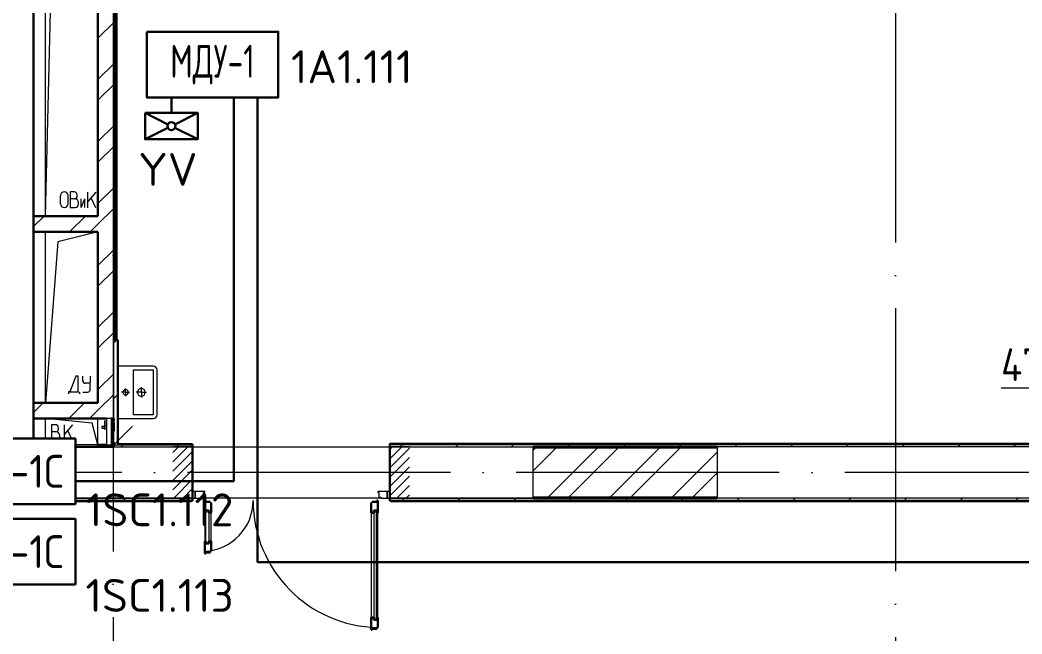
# Model space of a CAD drawing. Header units: millimetres. Extents: x -1073752 to 1436911, y -1379358 to 94781.
# Drawn here: x -1034011 to -1026391, y -1018984 to -1014314 of the extents above; entities that cross this region are included whole.
import ezdxf
from ezdxf.enums import TextEntityAlignment as Align

# ---------------------------------------------------------------- set-up
doc = ezdxf.new("R2010")
doc.units = ezdxf.units.MM
doc.set_wipeout_variables(frame=1)
doc.linetypes.add('ADSK_Линия сетки', pattern=[25, 20, -2.5, 0, -2.5])
doc.linetypes.add('ADSK_Штриховая_ш2 п1_5', pattern=[4.5, 3, -1.5])
for name, color, linetype, lineweight in [('RC-Дымоудаление', 1, 'Continuous', 30), ('RC-Прочее_оборудование', 1, 'Continuous', 30), ('Двери', 252, 'Continuous', 9), ('лс', 5, 'Continuous', 30), ('Марки помещений', 7, 'Continuous', 20), ('Оборудование', 7, 'Continuous', 18), ('Ограждение', 252, 'Continuous', 9), ('Оси', 252, 'Continuous', 9), ('Перекрытие', 252, 'Continuous', 18), ('Стены внутренние', 7, 'Continuous', 18), ('Стены наружные', 7, 'Continuous', 18), ('Стены штриховка', 7, 'Continuous', 9), ('Узлы', 7, 'Continuous', 18)]:
    doc.layers.add(name, color=color, linetype=linetype, lineweight=lineweight)
doc.layers.add('RC-Позиционные_обозначения', color=7, linetype='Continuous')
doc.layers.add('RC-Таблицы', color=7, linetype='Continuous')
doc.layers.add('Двери открывание', color=7, linetype='Continuous', lineweight=9, true_color=0xc0c0c0)
doc.styles.add('GOST Common_2', font='', dxfattribs={"width": 0.9, "height": 250})
doc.styles.add('ICOCPEUR', font='isocpeur.ttf', dxfattribs={"height": 250})
doc.styles.add('ISOCPEUR', font='isocpeur.ttf', dxfattribs={"height": 250})
doc.styles.add('RubezhCAD', font='isocpeur.ttf')
doc.styles.get("Standard").update_dxf_attribs({"font": 'arial.ttf'})
doc.styles.get('GOST Common_2').set_extended_font_data('GOST type B')

# ---------------------------------------------------------------- blocks, each defined once
blk = doc.blocks.new('2 этаж')
at = {"layer": 'Двери', "lineweight": 18, "true_color": 0x636466}
h = blk.add_hatch(dxfattribs=at)
h.set_pattern_fill('FP_2', color=251, angle=180, style=0, pattern_type=2)
h.set_pattern_definition([(225, (126956.006, -10039.253), (35.3553, -35.3553), [])])
h.paths.add_polyline_path([(127731, -10234.3), (127731, -9844.3), (127581, -9844.3), (127581, -10234.3)])
h.paths.add_polyline_path([(126081, -10234.3), (126081, -9844.3), (125931, -9844.3), (125931, -10234.3)])
at = {"color": 251, "lineweight": 18, "true_color": 0x636466}
for p, q in [((124961, -8089.3), (124961, -4174.3)), ((124961, -8089.3), (125056, -4232.4)), ((125179.9, -7904), (125149.9, -7904)), ((125149.9, -7904), (125149.9, -8024)), ((125344, -7906), (125284, -7977.5)), ((125284, -8026), (125284, -7906)), ((125075.7, -7995.3), (125075.7, -7932.7)), ((125133.1, -7995.3), (125133.1, -7932.7)), ((125183.2, -7957.3), (125149.9, -7957.3)), ((125203.2, -7937.3), (125203.2, -7927.3)), ((125213.2, -7997.3), (125213.2, -7987.3)), ((125232.3, -8024), (125261, -7957.3)), ((125232.3, -8024), (125232.3, -7957.3)), ((125261, -8024), (125261, -7957.3)), ((125344, -8026), (125308.1, -7948.9)), ((125149.9, -8024), (125186.5, -8024)), ((124961, -9509.3), (124961, -8209.3)), ((125361, -8209.3), (125055.6, -8285.4)), ((125055.6, -8285.4), (124961, -9509.3)), ((125191.7, -9306.7), (125147.8, -9426.6)), ((125211.3, -9306.7), (125191.7, -9306.7)), ((125211.2, -9426.7), (125211.3, -9306.7)), ((125245.4, -9340.1), (125245.5, -9306.8)), ((125302.8, -9360.2), (125265.4, -9360.2)), ((125302.7, -9406.9), (125302.9, -9306.9)), ((125137.8, -9426.6), (125137.8, -9441.6)), ((125147.8, -9426.6), (125137.8, -9426.6)), ((125147.8, -9426.6), (125211.2, -9426.7)), ((125211.2, -9426.7), (125221.2, -9426.8)), ((125221.2, -9426.8), (125221.1, -9441.8)), ((125245.3, -9426.8), (125282.7, -9426.9)), ((125315.8, -9664), (124961, -9629.3)), ((124961, -9829.3), (124961, -9629.3)), ((125037.2, -9675.5), (125007.2, -9675.5)), ((125007.2, -9675.5), (125007.2, -9795.5)), ((125167.2, -9675.5), (125107.2, -9747)), ((125107.2, -9795.5), (125107.2, -9675.5)), ((125361, -9829.3), (125315.8, -9664)), ((125040.5, -9728.8), (125007.2, -9728.8)), ((125060.5, -9708.8), (125060.5, -9698.8)), ((125167.2, -9795.5), (125131.2, -9718.4)), ((125361, -9829.3), (124961, -9829.3)), ((125007.2, -9795.5), (125043.8, -9795.5)), ((125070.5, -9768.8), (125070.5, -9758.8))]:
    blk.add_line(p, q, dxfattribs=at)
for centre, radius, start, end in [((125104.4, -7932.7), 28.7, 0, 180), ((125179.9, -7927.3), 23.3, 0, 90), ((125104.4, -7995.3), 28.7, 180, 0), ((125183.2, -7937.3), 20, 270, 0), ((125183.2, -7987.3), 30, 0, 90), ((125186.5, -7997.3), 26.7, 270, 0), ((125265.4, -9340.2), 20, 179.91297, 269.91297), ((125282.7, -9406.9), 20, 269.91297, 359.91297), ((125037.2, -9698.8), 23.3, 0, 90), ((125040.5, -9708.8), 20, 270, 0), ((125040.5, -9758.8), 30, 0, 90), ((125043.8, -9768.8), 26.7, 270, 0)]:
    blk.add_arc(centre, radius, start, end, dxfattribs=at)
at = {"layer": 'Двери', "color": 251, "linetype": 'ADSK_Штриховая_ш2 п1_5', "true_color": 0x636466}
for p, q in [((126081, -9844.3), (125931, -9844.3)), ((126081, -10234.3), (126081, -9844.3)), ((127731, -9844.3), (127581, -9844.3)), ((127581, -9844.3), (127581, -10234.3)), ((125931, -10234.3), (126081, -10234.3)), ((127581, -10234.3), (127731, -10234.3))]:
    blk.add_line(p, q, dxfattribs=at)
at = {"layer": 'Двери', "color": 251, "true_color": 0x636466}
for p, q in [((126081, -10184.3), (126081, -10234.3)), ((126101, -10184.3), (126081, -10184.3)), ((126101, -10234.3), (126101, -10184.3)), ((126173, -10184.3), (126101, -10184.3)), ((126101, -10184.3), (126101, -10234.3)), ((126164, -10226.3), (126164, -10192.3)), ((126164, -10192.3), (126173, -10192.3)), ((126173, -10192.3), (126173, -10184.3)), ((127561, -10184.3), (127489, -10184.3)), ((127489, -10184.3), (127489, -10192.3)), ((127489, -10192.3), (127498, -10192.3)), ((127498, -10192.3), (127498, -10226.3)), ((127581, -10184.3), (127561, -10184.3)), ((127561, -10184.3), (127561, -10234.3)), ((127561, -10234.3), (127561, -10184.3)), ((127581, -10234.3), (127581, -10184.3)), ((126081, -10234.3), (126101, -10234.3)), ((126101, -10234.3), (126150, -10234.3)), ((126150, -10234.3), (126150, -10226.3)), ((126150, -10226.3), (126164, -10226.3)), ((127498, -10226.3), (127512, -10226.3)), ((127512, -10226.3), (127512, -10234.3)), ((127512, -10234.3), (127561, -10234.3)), ((127561, -10234.3), (127581, -10234.3)), ((126173, -10346.3), (126173, -10562.3)), ((126182, -10328.3), (126203, -10328.3)), ((126182, -10580.3), (126182, -10328.3)), ((126203, -10328.3), (126203, -10580.3)), ((126223, -10562.3), (126223, -10346.3)), ((127439, -10346.3), (127439, -11142.3)), ((127459, -10328.3), (127459, -11160.3)), ((127480, -10328.3), (127459, -10328.3)), ((127480, -11160.3), (127480, -10328.3)), ((127489, -11142.3), (127489, -10346.3)), ((126203, -10580.3), (126182, -10580.3)), ((127459, -11160.3), (127480, -11160.3))]:
    blk.add_line(p, q, dxfattribs=at)
at = {"layer": 'Двери', "color": 251, "lineweight": 30, "true_color": 0x636466}
for p, q in [((126181, -10252.3), (126173, -10252.3)), ((126173, -10252.3), (126173, -10346.3)), ((126181, -10261.3), (126181, -10252.3)), ((126215, -10261.3), (126181, -10261.3)), ((126215, -10270.3), (126215, -10261.3)), ((126223, -10270.3), (126215, -10270.3)), ((126223, -10346.3), (126223, -10270.3)), ((127447, -10270.3), (127439, -10270.3)), ((127439, -10270.3), (127439, -10346.3)), ((127447, -10261.3), (127447, -10270.3)), ((127481, -10261.3), (127447, -10261.3)), ((127489, -10252.3), (127481, -10252.3)), ((127481, -10252.3), (127481, -10261.3)), ((127489, -10346.3), (127489, -10252.3)), ((126182, -10346.3), (126173, -10346.3)), ((126182, -10328.3), (126182, -10346.3)), ((126203, -10328.3), (126182, -10328.3)), ((126203, -10346.3), (126203, -10328.3)), ((126223, -10346.3), (126203, -10346.3)), ((127439, -10346.3), (127459, -10346.3)), ((127459, -10346.3), (127459, -10328.3)), ((127459, -10328.3), (127480, -10328.3)), ((127480, -10328.3), (127480, -10346.3)), ((127480, -10346.3), (127489, -10346.3)), ((126173, -10562.3), (126173, -10656.3)), ((126182, -10562.3), (126173, -10562.3)), ((126182, -10580.3), (126182, -10562.3)), ((126203, -10580.3), (126182, -10580.3)), ((126203, -10562.3), (126203, -10580.3)), ((126223, -10562.3), (126203, -10562.3)), ((126223, -10638.3), (126223, -10562.3)), ((126173, -10656.3), (126181, -10656.3)), ((126181, -10656.3), (126181, -10647.3)), ((126181, -10647.3), (126215, -10647.3)), ((126215, -10647.3), (126215, -10638.3)), ((126215, -10638.3), (126223, -10638.3)), ((127439, -11142.3), (127439, -11236.3)), ((127439, -11142.3), (127459, -11142.3)), ((127459, -11142.3), (127459, -11160.3)), ((127459, -11160.3), (127480, -11160.3)), ((127480, -11142.3), (127489, -11142.3)), ((127480, -11160.3), (127480, -11142.3)), ((127489, -11218.3), (127489, -11142.3)), ((127439, -11236.3), (127447, -11236.3)), ((127447, -11236.3), (127447, -11227.3)), ((127447, -11227.3), (127481, -11227.3)), ((127481, -11227.3), (127481, -11218.3)), ((127481, -11218.3), (127489, -11218.3))]:
    blk.add_line(p, q, dxfattribs=at)
at = {"layer": 'Двери открывание', "color": 251, "true_color": 0x636466}
for centre, radius, start, end in [((126155, -10252.3), 386, 272.67279, 0), ((127507, -10252.3), 966, 180, 268.93231)]:
    blk.add_arc(centre, radius, start, end, dxfattribs=at)
at = {"layer": 'Оборудование', "color": 251, "true_color": 0x636466}
for p, q in [((125410.6, -9645.1), (125410.6, -9690.9)), ((125415.6, -9645.1), (125410.6, -9645.1)), ((125415.6, -9690.9), (125415.6, -9645.1)), ((125462.4, -9629.3), (125426, -9629.3)), ((125426, -9629.3), (125426, -9829.3)), ((125463.3, -9828.3), (125463.3, -9630.2)), ((125473.1, -9636.3), (125463.3, -9636.3)), ((125473.1, -9657.3), (125474.4, -9657.3)), ((125473.1, -9657.3), (125474.5, -9657.3)), ((125474, -9821.3), (125474, -9637.2)), ((125481, -9648.3), (125475.5, -9648.3)), ((125481, -9810.3), (125481, -9648.3)), ((125483, -9657.3), (125481, -9657.3)), ((125483, -9661.3), (125483, -9657.3)), ((125483, -9661.3), (125483, -9721.8)), ((125408.2, -9689.6), (125390.7, -9689.6)), ((125390.7, -9689.6), (125390.7, -9701.9)), ((125390.7, -9701.9), (125408.2, -9701.9)), ((125410.1, -9687.7), (125408.2, -9689.6)), ((125408.2, -9689.6), (125408.2, -9701.9)), ((125408.2, -9701.9), (125410.1, -9703.8)), ((125426, -9686.1), (125410.1, -9686.1)), ((125410.1, -9686.1), (125410.1, -9705.4)), ((125410.1, -9705.4), (125426, -9705.4)), ((125410.6, -9700.6), (125410.6, -9708.8)), ((125410.6, -9708.8), (125415.6, -9708.8)), ((125415.6, -9708.8), (125415.6, -9700.6)), ((125481, -9829.3), (125622.4, -9687.8)), ((125481, -9725.8), (125483, -9725.8)), ((125483, -9725.8), (125483, -9721.8)), ((125426, -9829.3), (125462.4, -9829.3)), ((125463.3, -9822.3), (125473.1, -9822.3)), ((125474.4, -9801.3), (125473.1, -9801.3)), ((125473.1, -9801.3), (125474.5, -9801.3)), ((125475.5, -9810.3), (125481, -9810.3))]:
    blk.add_line(p, q, dxfattribs=at)
for points, knots in [([(125463.3, -9630.2), (125463.3, -9630.1), (125463.3, -9630), (125463.2, -9629.8), (125463.2, -9629.7), (125463, -9629.5), (125462.9, -9629.4), (125462.6, -9629.3), (125462.5, -9629.3), (125462.4, -9629.3)], [0, 0, 0, 0, 0.166667, 0.25, 0.333333, 0.5, 0.666667, 0.833333, 1, 1, 1, 1]), ([(125474, -9637.2), (125474, -9637.1), (125474, -9637), (125473.9, -9636.8), (125473.9, -9636.7), (125473.8, -9636.6), (125473.7, -9636.5), (125473.5, -9636.4), (125473.3, -9636.3), (125473.1, -9636.3), (125473.1, -9636.3)], [0, 0, 0, 0, 0.166667, 0.25, 0.333333, 0.416667, 0.541667, 0.666667, 0.833333, 1, 1, 1, 1]), ([(125475.5, -9648.3), (125475.4, -9648.3), (125475.2, -9648.2), (125475, -9648.1), (125474.8, -9648.1), (125474.6, -9647.9), (125474.5, -9647.8), (125474.3, -9647.7), (125474.2, -9647.5), (125474.1, -9647.3), (125474, -9647.1), (125474, -9646.9), (125474, -9646.7)], [0, 0, 0, 0, 0.166667, 0.25, 0.333333, 0.416667, 0.5, 0.583333, 0.666667, 0.75, 0.833333, 1, 1, 1, 1]), ([(125462.4, -9829.3), (125462.5, -9829.3), (125462.6, -9829.2), (125462.9, -9829.1), (125463, -9829), (125463.2, -9828.8), (125463.2, -9828.7), (125463.3, -9828.5), (125463.3, -9828.4), (125463.3, -9828.3)], [-1, -1, -1, -1, -0.833333, -0.666667, -0.5, -0.333333, -0.25, -0.166667, 0, 0, 0, 0]), ([(125473.1, -9822.3), (125473.1, -9822.3), (125473.3, -9822.2), (125473.5, -9822.1), (125473.7, -9822), (125473.8, -9821.9), (125473.9, -9821.8), (125473.9, -9821.7), (125474, -9821.5), (125474, -9821.4), (125474, -9821.3)], [-1, -1, -1, -1, -0.833333, -0.666667, -0.541667, -0.416667, -0.333333, -0.25, -0.166667, 0, 0, 0, 0]), ([(125474, -9811.8), (125474, -9811.7), (125474, -9811.5), (125474.1, -9811.2), (125474.2, -9811), (125474.3, -9810.9), (125474.5, -9810.7), (125474.6, -9810.6), (125474.8, -9810.5), (125475, -9810.4), (125475.2, -9810.3), (125475.4, -9810.3), (125475.5, -9810.3)], [-1, -1, -1, -1, -0.833333, -0.75, -0.666667, -0.583333, -0.5, -0.416667, -0.333333, -0.25, -0.166667, 0, 0, 0, 0])]:
    blk.add_open_spline(points, degree=3, knots=knots, dxfattribs=at)
at = {"layer": 'Ограждение', "color": 251, "true_color": 0x636466}
for p, q in [((125506, -9029.3), (125506, -4039.3)), ((127581, -9824.3), (127581, -9819.3)), ((133341.3, -9819.3), (127581, -9819.3)), ((123436, -10259.3), (126071, -10259.3)), ((126071, -10254.2), (126071, -10259.3)), ((127591, -10259.3), (127591, -10254.2)), ((127591, -10259.3), (133836, -10259.3))]:
    blk.add_line(p, q, dxfattribs=at)
at = {"layer": 'Оси', "color": 251, "linetype": 'ADSK_Линия сетки', "ltscale": 100, "true_color": 0x636466}
for p, q in [((131426, 33711.4), (131426, -32265.4)), ((125476, -1139.3), (125476, -32265.4)), ((170543.3, -10039.3), (93565.9, -10039.3))]:
    blk.add_line(p, q, dxfattribs=at)
at = {"layer": 'Перекрытие', "color": 251, "ltscale": 100, "true_color": 0x636466}
for p, q in [((124961, -8089.3), (124961, -4174.3)), ((124961, -9509.3), (124961, -8209.3)), ((124961, -9829.3), (124961, -9629.3)), ((125361, -9829.3), (124961, -9829.3))]:
    blk.add_line(p, q, dxfattribs=at)
at = {"layer": 'Стены внутренние', "color": 251, "lineweight": 30, "true_color": 0x636466}
for p, q in [((124871, -8089.3), (124871, -4174.3)), ((124871, -9509.3), (124871, -8209.3)), ((124871, -9844.3), (124871, -9629.3)), ((125361, -9844.3), (124871, -9844.3)), ((126081, -10234.3), (126081, -9844.3)), ((127581, -9844.3), (127581, -10234.3)), ((128671, -9849.3), (128671, -9844.3)), ((130071, -9844.3), (130071, -9849.3)), ((124481, -10234.3), (124871, -10234.3)), ((128671, -10234.3), (128671, -10229.3)), ((130071, -10229.3), (130071, -10234.3))]:
    blk.add_line(p, q, dxfattribs=at)
at = {"layer": 'Стены внутренние', "color": 251, "true_color": 0x636466}
for p, q in [((126081, -9844.3), (127581, -9844.3)), ((128671, -10229.3), (128671, -9849.3)), ((133366.3, -9844.3), (130071, -9844.3)), ((130071, -9849.3), (130071, -10229.3)), ((124871, -10234.3), (126081, -10234.3)), ((127512, -10234.3), (126150, -10234.3)), ((127581, -10234.3), (128671, -10234.3))]:
    blk.add_line(p, q, dxfattribs=at)
at = {"layer": 'Стены наружные', "color": 251, "lineweight": 30, "true_color": 0x636466}
for p, q in [((125501, -9029.3), (125501, -4034.3)), ((125481, -9029.3), (125481, -4054.3)), ((125496, -9029.3), (125496, -4039.3)), ((125361, -4174.3), (125361, -8089.3)), ((125361, -8089.3), (124871, -8089.3)), ((124871, -8089.3), (124871, -8209.3)), ((124871, -8209.3), (125361, -8209.3)), ((125361, -8209.3), (125361, -9509.3)), ((125511, -9029.3), (125501, -9029.3)), ((125511, -9824.3), (125511, -9029.3)), ((125361, -9509.3), (124871, -9509.3)), ((124871, -9509.3), (124871, -9629.3)), ((124871, -9629.3), (125426, -9629.3)), ((125462.6, -9629.3), (125481, -9629.3)), ((125481, -9629.3), (125481, -9648.3)), ((125361, -9829.3), (125361, -9844.3)), ((125426, -9829.3), (125361, -9829.3)), ((125481, -9829.3), (125462.6, -9829.3)), ((125481, -9810.3), (125481, -9844.3)), ((126081, -9824.3), (125511, -9824.3)), ((126081, -9844.3), (126081, -9824.3)), ((127581, -9824.3), (127581, -9844.3)), ((133346.3, -9824.3), (127581, -9824.3)), ((125361, -9844.3), (125481, -9844.3)), ((128671, -9844.3), (130071, -9844.3)), ((130071, -9849.3), (128671, -9849.3)), ((123441, -10254.3), (126081, -10254.3)), ((124871, -10234.3), (124452, -10234.3)), ((126081, -10254.3), (126081, -10234.3)), ((127581, -10234.3), (127581, -10254.3)), ((127581, -10254.3), (133836, -10254.3)), ((128671, -10229.3), (130071, -10229.3)), ((130071, -10234.3), (128671, -10234.3))]:
    blk.add_line(p, q, dxfattribs=at)
at = {"layer": 'Стены наружные', "color": 251, "linetype": 'Continuous', "lineweight": 9, "true_color": 0x636466}
for p, q in [((125361, -6736.2), (125481, -6616.2)), ((125496, -6632.7), (125501, -6627.7)), ((125496, -6703.4), (125501, -6698.4)), ((125496, -6774.1), (125501, -6769.1)), ((125496, -6844.8), (125501, -6839.8)), ((125361, -7050.5), (125481, -6930.5)), ((125496, -6915.5), (125501, -6910.5)), ((125496, -6986.2), (125501, -6981.2)), ((125496, -7056.9), (125501, -7051.9)), ((125361, -7207.7), (125481, -7087.7)), ((125496, -7127.6), (125501, -7122.6)), ((125496, -7198.3), (125501, -7193.3)), ((125496, -7269.1), (125501, -7264.1)), ((125496, -7339.8), (125501, -7334.8)), ((125361, -7522), (125481, -7402)), ((125496, -7410.5), (125501, -7405.5)), ((125496, -7481.2), (125501, -7476.2)), ((125361, -7679.1), (125481, -7559.1)), ((125496, -7551.9), (125501, -7546.9)), ((125496, -7622.6), (125501, -7617.6)), ((125496, -7693.3), (125501, -7688.3)), ((125496, -7764), (125501, -7759)), ((125496, -7834.7), (125501, -7829.7)), ((125361, -7993.4), (125481, -7873.4)), ((125496, -7905.4), (125501, -7900.4)), ((125496, -7976.2), (125501, -7971.2)), ((125361, -8150.6), (125481, -8030.6)), ((125496, -8046.9), (125501, -8041.9)), ((124871, -8169.1), (124950.9, -8089.3)), ((125145.2, -8209.3), (125265.2, -8089.3)), ((125302.3, -8209.3), (125361, -8150.6)), ((125496, -8117.6), (125501, -8112.6)), ((125496, -8188.3), (125501, -8183.3)), ((125496, -8259), (125501, -8254)), ((125361, -8464.9), (125481, -8344.9)), ((125496, -8329.7), (125501, -8324.7)), ((125496, -8400.4), (125501, -8395.4)), ((125361, -8622), (125481, -8502)), ((125496, -8471.1), (125501, -8466.1)), ((125496, -8541.8), (125501, -8536.8)), ((125496, -8612.6), (125501, -8607.6)), ((125496, -8683.3), (125501, -8678.3)), ((125496, -8754), (125501, -8749)), ((125361, -8936.4), (125481, -8816.4)), ((125496, -8824.7), (125501, -8819.7)), ((125496, -8895.4), (125501, -8890.4)), ((125361, -9093.5), (125481, -8973.5)), ((125496, -8966.1), (125501, -8961.1)), ((125481, -9051.8), (125503.6, -9029.3)), ((125361, -9407.8), (125481, -9287.8)), ((125361, -9565), (125481, -9445)), ((125481, -9476.1), (125511, -9446.1)), ((124871, -9583.5), (124945.3, -9509.3)), ((125139.6, -9629.3), (125259.6, -9509.3)), ((125296.7, -9629.3), (125361, -9565)), ((125396, -9844.3), (125411, -9829.3)), ((125537.1, -9844.3), (125552.1, -9829.3)), ((125552.1, -9829.3), (125557.1, -9824.3)), ((125622.8, -9829.3), (125627.8, -9824.3)), ((125693.5, -9829.3), (125698.5, -9824.3)), ((125764.2, -9829.3), (125769.2, -9824.3)), ((125834.9, -9829.3), (125839.9, -9824.3)), ((125905.7, -9829.3), (125910.7, -9824.3)), ((125961.4, -9844.3), (125976.4, -9829.3)), ((125976.4, -9829.3), (125981.4, -9824.3)), ((126047.1, -9829.3), (126052.1, -9824.3)), ((127602.7, -9829.3), (127607.7, -9824.3)), ((127658.4, -9844.3), (127673.4, -9829.3)), ((127673.4, -9829.3), (127678.4, -9824.3)), ((127744.1, -9829.3), (127749.1, -9824.3)), ((127814.8, -9829.3), (127819.8, -9824.3)), ((127885.6, -9829.3), (127890.6, -9824.3)), ((127956.3, -9829.3), (127961.3, -9824.3)), ((128027, -9829.3), (128032, -9824.3)), ((128082.7, -9844.3), (128097.7, -9829.3)), ((128097.7, -9829.3), (128102.7, -9824.3)), ((128168.4, -9829.3), (128173.4, -9824.3)), ((128239.1, -9829.3), (128244.1, -9824.3)), ((128309.8, -9829.3), (128314.8, -9824.3)), ((128380.5, -9829.3), (128385.5, -9824.3)), ((128451.2, -9829.3), (128456.2, -9824.3)), ((128506.9, -9844.3), (128521.9, -9829.3)), ((128521.9, -9829.3), (128526.9, -9824.3)), ((128592.7, -9829.3), (128597.7, -9824.3)), ((128663.4, -9829.3), (128668.4, -9824.3)), ((128734.1, -9829.3), (128739.1, -9824.3)), ((128804.8, -9829.3), (128809.8, -9824.3)), ((128875.5, -9829.3), (128880.5, -9824.3)), ((128931.2, -9844.3), (128946.2, -9829.3)), ((128946.2, -9829.3), (128951.2, -9824.3)), ((129016.9, -9829.3), (129021.9, -9824.3)), ((129087.6, -9829.3), (129092.6, -9824.3)), ((129158.3, -9829.3), (129163.3, -9824.3)), ((129229.1, -9829.3), (129234.1, -9824.3)), ((129299.8, -9829.3), (129304.8, -9824.3)), ((129355.5, -9844.3), (129370.5, -9829.3)), ((129370.5, -9829.3), (129375.5, -9824.3)), ((129441.2, -9829.3), (129446.2, -9824.3)), ((129511.9, -9829.3), (129516.9, -9824.3)), ((129582.6, -9829.3), (129587.6, -9824.3)), ((129653.3, -9829.3), (129658.3, -9824.3)), ((129724, -9829.3), (129729, -9824.3)), ((129779.7, -9844.3), (129794.7, -9829.3)), ((129794.7, -9829.3), (129799.7, -9824.3)), ((129865.5, -9829.3), (129870.5, -9824.3)), ((129936.2, -9829.3), (129941.2, -9824.3)), ((130006.9, -9829.3), (130011.9, -9824.3)), ((130077.6, -9829.3), (130082.6, -9824.3)), ((130148.3, -9829.3), (130153.3, -9824.3)), ((130204, -9844.3), (130219, -9829.3)), ((130219, -9829.3), (130224, -9824.3)), ((130289.7, -9829.3), (130294.7, -9824.3)), ((130360.4, -9829.3), (130365.4, -9824.3)), ((130431.1, -9829.3), (130436.1, -9824.3)), ((130501.8, -9829.3), (130506.8, -9824.3)), ((130572.6, -9829.3), (130577.6, -9824.3)), ((130628.3, -9844.3), (130643.3, -9829.3)), ((130643.3, -9829.3), (130648.3, -9824.3)), ((130714, -9829.3), (130719, -9824.3)), ((130784.7, -9829.3), (130789.7, -9824.3)), ((130855.4, -9829.3), (130860.4, -9824.3)), ((130926.1, -9829.3), (130931.1, -9824.3)), ((130996.8, -9829.3), (131001.8, -9824.3)), ((131052.5, -9844.3), (131067.5, -9829.3)), ((131067.5, -9829.3), (131072.5, -9824.3)), ((131138.2, -9829.3), (131143.2, -9824.3)), ((131209, -9829.3), (131214, -9824.3)), ((131279.7, -9829.3), (131284.7, -9824.3)), ((131350.4, -9829.3), (131355.4, -9824.3)), ((131421.1, -9829.3), (131426.1, -9824.3)), ((131476.8, -9844.3), (131491.8, -9829.3)), ((131491.8, -9829.3), (131496.8, -9824.3)), ((131562.5, -9829.3), (131567.5, -9824.3)), ((131633.2, -9829.3), (131638.2, -9824.3)), ((131703.9, -9829.3), (131708.9, -9824.3)), ((131774.6, -9829.3), (131779.6, -9824.3)), ((131845.4, -9829.3), (131850.4, -9824.3)), ((131901.1, -9844.3), (131916.1, -9829.3)), ((131916.1, -9829.3), (131921.1, -9824.3)), ((131986.8, -9829.3), (131991.8, -9824.3)), ((132057.5, -9829.3), (132062.5, -9824.3)), ((132128.2, -9829.3), (132133.2, -9824.3)), ((132198.9, -9829.3), (132203.9, -9824.3)), ((132269.6, -9829.3), (132274.6, -9824.3)), ((132325.3, -9844.3), (132340.3, -9829.3)), ((132340.3, -9829.3), (132345.3, -9824.3)), ((128671, -9869.5), (128691.3, -9849.3)), ((128671, -10026.7), (128848.4, -9849.3)), ((128782.7, -10229.3), (129162.7, -9849.3)), ((128939.9, -10229.3), (129319.9, -9849.3)), ((129254.2, -10229.3), (129634.2, -9849.3)), ((129411.4, -10229.3), (129791.4, -9849.3)), ((129725.7, -10229.3), (130071, -9883.9)), ((129882.8, -10229.3), (130071, -10041.1)), ((124773.5, -10254.3), (124778.5, -10249.3)), ((124844.3, -10254.3), (124849.3, -10249.3)), ((124915, -10254.3), (124920, -10249.3)), ((124985.7, -10254.3), (124990.7, -10249.3)), ((125056.4, -10254.3), (125061.4, -10249.3)), ((125127.1, -10254.3), (125132.1, -10249.3)), ((125132.1, -10249.3), (125147.1, -10234.3)), ((125197.8, -10254.3), (125202.8, -10249.3)), ((125268.5, -10254.3), (125273.5, -10249.3)), ((125339.2, -10254.3), (125344.2, -10249.3)), ((125409.9, -10254.3), (125414.9, -10249.3)), ((125480.7, -10254.3), (125485.7, -10249.3)), ((125551.4, -10254.3), (125556.4, -10249.3)), ((125556.4, -10249.3), (125571.4, -10234.3)), ((125622.1, -10254.3), (125627.1, -10249.3)), ((125692.8, -10254.3), (125697.8, -10249.3)), ((125763.5, -10254.3), (125768.5, -10249.3)), ((125834.2, -10254.3), (125839.2, -10249.3)), ((125904.9, -10254.3), (125909.9, -10249.3)), ((125975.6, -10254.3), (125980.6, -10249.3)), ((125980.6, -10249.3), (125995.6, -10234.3)), ((126046.3, -10254.3), (126051.3, -10249.3)), ((127602, -10254.3), (127607, -10249.3)), ((127672.7, -10254.3), (127677.7, -10249.3)), ((127677.7, -10249.3), (127692.7, -10234.3)), ((127743.4, -10254.3), (127748.4, -10249.3)), ((127814.1, -10254.3), (127819.1, -10249.3)), ((127884.8, -10254.3), (127889.8, -10249.3)), ((127955.5, -10254.3), (127960.5, -10249.3)), ((128026.2, -10254.3), (128031.2, -10249.3)), ((128096.9, -10254.3), (128101.9, -10249.3)), ((128101.9, -10249.3), (128116.9, -10234.3)), ((128167.7, -10254.3), (128172.7, -10249.3)), ((128238.4, -10254.3), (128243.4, -10249.3)), ((128309.1, -10254.3), (128314.1, -10249.3)), ((128379.8, -10254.3), (128384.8, -10249.3)), ((128450.5, -10254.3), (128455.5, -10249.3)), ((128521.2, -10254.3), (128526.2, -10249.3)), ((128526.2, -10249.3), (128541.2, -10234.3)), ((128591.9, -10254.3), (128596.9, -10249.3)), ((128662.6, -10254.3), (128667.6, -10249.3)), ((128733.3, -10254.3), (128738.3, -10249.3)), ((128804.1, -10254.3), (128809.1, -10249.3)), ((128874.8, -10254.3), (128879.8, -10249.3)), ((128945.5, -10254.3), (128950.5, -10249.3)), ((128950.5, -10249.3), (128965.5, -10234.3)), ((129016.2, -10254.3), (129021.2, -10249.3)), ((129086.9, -10254.3), (129091.9, -10249.3)), ((129157.6, -10254.3), (129162.6, -10249.3)), ((129228.3, -10254.3), (129233.3, -10249.3)), ((129299, -10254.3), (129304, -10249.3)), ((129369.7, -10254.3), (129374.7, -10249.3)), ((129374.7, -10249.3), (129389.7, -10234.3)), ((129440.5, -10254.3), (129445.5, -10249.3)), ((129511.2, -10254.3), (129516.2, -10249.3)), ((129581.9, -10254.3), (129586.9, -10249.3)), ((129652.6, -10254.3), (129657.6, -10249.3)), ((129723.3, -10254.3), (129728.3, -10249.3)), ((129794, -10254.3), (129799, -10249.3)), ((129799, -10249.3), (129814, -10234.3)), ((129864.7, -10254.3), (129869.7, -10249.3)), ((129935.4, -10254.3), (129940.4, -10249.3)), ((130006.1, -10254.3), (130011.1, -10249.3)), ((130076.8, -10254.3), (130081.8, -10249.3)), ((130147.6, -10254.3), (130152.6, -10249.3)), ((130218.3, -10254.3), (130223.3, -10249.3)), ((130223.3, -10249.3), (130238.3, -10234.3)), ((130289, -10254.3), (130294, -10249.3)), ((130359.7, -10254.3), (130364.7, -10249.3)), ((130430.4, -10254.3), (130435.4, -10249.3)), ((130501.1, -10254.3), (130506.1, -10249.3)), ((130571.8, -10254.3), (130576.8, -10249.3)), ((130642.5, -10254.3), (130647.5, -10249.3)), ((130647.5, -10249.3), (130662.5, -10234.3)), ((130713.2, -10254.3), (130718.2, -10249.3)), ((130784, -10254.3), (130789, -10249.3)), ((130854.7, -10254.3), (130859.7, -10249.3)), ((130925.4, -10254.3), (130930.4, -10249.3)), ((130996.1, -10254.3), (131001.1, -10249.3)), ((131066.8, -10254.3), (131071.8, -10249.3)), ((131071.8, -10249.3), (131086.8, -10234.3)), ((131137.5, -10254.3), (131142.5, -10249.3)), ((131208.2, -10254.3), (131213.2, -10249.3)), ((131278.9, -10254.3), (131283.9, -10249.3)), ((131349.6, -10254.3), (131354.6, -10249.3)), ((131420.4, -10254.3), (131425.4, -10249.3)), ((131491.1, -10254.3), (131496.1, -10249.3)), ((131496.1, -10249.3), (131511.1, -10234.3)), ((131561.8, -10254.3), (131566.8, -10249.3)), ((131632.5, -10254.3), (131637.5, -10249.3)), ((131703.2, -10254.3), (131708.2, -10249.3)), ((131773.9, -10254.3), (131778.9, -10249.3)), ((131844.6, -10254.3), (131849.6, -10249.3)), ((131915.3, -10254.3), (131920.3, -10249.3)), ((131920.3, -10249.3), (131935.3, -10234.3)), ((131986, -10254.3), (131991, -10249.3)), ((132056.7, -10254.3), (132061.7, -10249.3)), ((132127.5, -10254.3), (132132.5, -10249.3)), ((132198.2, -10254.3), (132203.2, -10249.3)), ((132268.9, -10254.3), (132273.9, -10249.3)), ((132339.6, -10254.3), (132344.6, -10249.3)), ((132344.6, -10249.3), (132359.6, -10234.3))]:
    blk.add_line(p, q, dxfattribs=at)
at = {"layer": 'Стены наружные', "color": 251, "true_color": 0x636466}
for p, q in [((125361, -9829.3), (125361, -9629.3)), ((125481, -9844.3), (126081, -9844.3)), ((127581, -9844.3), (128671, -9844.3)), ((126081, -10234.3), (124871, -10234.3)), ((128671, -10234.3), (127581, -10234.3)), ((133836, -10234.3), (130071, -10234.3))]:
    blk.add_line(p, q, dxfattribs=at)
at = {"layer": 'Стены штриховка', "color": 251, "true_color": 0x636466}
for p, q in [((125481, -9629.3), (125481, -9029.3)), ((125481, -9029.3), (125501, -9029.3)), ((125481, -9829.3), (126081, -9829.3)), ((125511, -9824.3), (125511, -9829.3)), ((133351.3, -9829.3), (127581, -9829.3)), ((123461, -10249.3), (126081, -10249.3)), ((127581, -10249.3), (133836, -10249.3))]:
    blk.add_line(p, q, dxfattribs=at)
at = {"layer": 'Узлы', "color": 251, "lineweight": 9, "true_color": 0x636466}
for p, q in [((125781, -9229.3), (125511, -9229.3)), ((125811, -9429.3), (125811, -9259.3)), ((125571, -9429.3), (125541, -9429.3)), ((125571, -9429.3), (125571, -9399.3)), ((125571, -9429.3), (125601, -9429.3)), ((125571, -9429.3), (125571, -9459.3)), ((125691, -9429.3), (125651, -9429.3)), ((125691, -9429.3), (125691, -9389.3)), ((125691, -9429.3), (125731, -9429.3)), ((125691, -9429.3), (125691, -9469.3)), ((125811, -9599.3), (125811, -9429.3)), ((125511, -9629.3), (125781, -9629.3))]:
    blk.add_line(p, q, dxfattribs=at)
at = {"layer": 'Узлы', "color": 251, "true_color": 0x636466}
for p, q in [((125630.1, -9259.3), (125781, -9259.3)), ((125630.1, -9599.3), (125630.1, -9259.3)), ((125781, -9259.3), (125781, -9599.3)), ((125781, -9599.3), (125630.1, -9599.3))]:
    blk.add_line(p, q, dxfattribs=at)
for centre, start, end in [((125781, -9259.3), 0, 90), ((125781, -9599.3), 270, 0)]:
    blk.add_arc(centre, 30, start, end, dxfattribs=at)
at = {"layer": 'Узлы', "color": 251, "lineweight": 9, "true_color": 0x636466}
for centre, radius, start, end in [((125571, -9429.3), 20, 90, 180), ((125571, -9429.3), 20, 180, 270.01158), ((125571, -9429.3), 20, 0, 90), ((125571, -9429.3), 20, 270, 0), ((125691, -9429.3), 30, 90, 180), ((125691, -9429.3), 30, 180, 270.00772), ((125691, -9429.3), 30, 0, 90), ((125691, -9429.3), 30, 270, 0)]:
    blk.add_arc(centre, radius, start, end, dxfattribs=at)
at = {"layer": 'Марки помещений', "color": 251, "true_color": 0x636466, "style": 'GOST Common_2', "width": 0.9}
blk.add_text('%%U47,09', height=250, dxfattribs=at).set_placement((132229.5, -9344.4))
blk = doc.blocks.new('A$C122646C6')
at = {"color": 1, "lineweight": 30}
for points in [[(0, 200), (400, 200), (400, 0), (0, 0), (0, 200)], [(0, 200), (173.2, 113.4)], [(400, 200), (226.8, 113.4)], [(173.2, 86.6), (0, 0)], [(226.8, 86.6), (400, 0)]]:
    blk.add_lwpolyline(points, dxfattribs=at)
blk.add_circle((200, 100), 30, dxfattribs=at)
blk = doc.blocks.new('РМ-1С')
at = {"layer": 'RC-Прочее_оборудование'}
blk.add_point((0, 0), dxfattribs=at)
blk.add_attdef('PSTN', text='', height=2.5, dxfattribs=at).set_placement((5.515, 2.595), align=Align.BOTTOM_CENTER)
blk.add_wipeout([(4.999, 2.501), (4.999, -2.501), (-4.999, -2.501), (-4.999, 2.501)]).dxf.layer = 'RC-Прочее_оборудование'
blk.add_wipeout([(-4.999, -2.501), (-4.999, 2.501), (4.999, 2.501), (4.999, -2.501)]).dxf.layer = 'RC-Прочее_оборудование'
for p, q in [((-4.999, 2.501), (4.999, 2.501)), ((-4.999, -2.501), (-4.999, 2.501)), ((4.999, 2.501), (4.999, -2.501)), ((4.999, -2.501), (-4.999, -2.501))]:
    blk.add_line(p, q, dxfattribs=at)
at = {"layer": 'RC-Прочее_оборудование', "ltscale": 100, "style": 'ISOCPEUR', "width": 0.9}
blk.add_text('РМ-1С', height=2.5, dxfattribs=at).set_placement((0.001, -0.001), align=Align.MIDDLE)
blk = doc.blocks.new('RC-UGO-MDU-01')
at = {"layer": 'RC-Дымоудаление'}
blk.add_point((0, 0), dxfattribs=at)
blk.add_attdef('PSTN', text='', height=2.5, dxfattribs=at).set_placement((5.821, 2.37), align=Align.BOTTOM_CENTER)
blk.add_wipeout([(4.998, 2.498), (4.998, -2.498), (-4.998, -2.498), (-4.998, 2.498)]).dxf.layer = 'RC-Дымоудаление'
blk.add_wipeout([(-4.998, -2.498), (-4.998, 2.498), (4.998, 2.498), (4.998, -2.498)]).dxf.layer = 'RC-Дымоудаление'
blk.add_lwpolyline([(-4.998, 2.498), (4.998, 2.498), (4.998, -2.498), (-4.998, -2.498), (-4.998, 2.498)], close=True, dxfattribs=at)
at = {"layer": 'RC-Дымоудаление', "ltscale": 100, "style": 'ISOCPEUR', "width": 0.7}
blk.add_text('МДУ-1', height=2.5, dxfattribs=at).set_placement((0, 0), align=Align.MIDDLE)

msp = doc.modelspace()

# ---------------------------------------------------------------- linework, layer by layer
at = {"layer": 'лс', "color": 11}
msp.add_line((-1032859.4, -1015020.9), (-1032859.4, -1014903), dxfattribs=at)
at = {"layer": 'лс', "color": 5}
for p, q in [((-1032384.1, -1017822.3), (-1032384.1, -1014903)), ((-1032206.1, -1014903), (-1032206.1, -1018438.7)), ((-1033588.7, -1017822.3), (-1032384.1, -1017822.3)), ((-1032206.1, -1018438.7), (-1018143.7, -1018438.7))]:
    msp.add_line(p, q, dxfattribs=at)

# ---------------------------------------------------------------- block references
for name, p in [('2 этаж', (-1158779.2, -1007716.5)), ('A$C122646C6', (-1033059.4, -1015220.9))]:
    msp.add_blockref(name, p)

# ---------------------------------------------------------------- texts
at = {"layer": 'RC-Таблицы', "linetype": 'Continuous', "lineweight": 40, "insert": (-1032886.9, -1015450), "char_height": 250, "width": 2400, "attachment_point": 5, "style": 'RubezhCAD'}
msp.add_mtext('YV', dxfattribs=at)

# ---------------------------------------------------------------- next in the draw order: block references
at = {"lineweight": 9}
ref = msp.add_blockref('РМ-1С', (-1034088.6, -1017746.2), dxfattribs=dict(at, xscale=100, yscale=100, zscale=100))
ref.add_attrib('PSTN', '1SC1.112', dxfattribs={"layer": 'RC-Прочее_оборудование', "color": 0, "height": 250, "style": 'ICOCPEUR'}).set_placement((-1032949.4, -1018239.5), align=Align.BOTTOM_CENTER)
at = {"layer": 'RC-Дымоудаление', "color": 4, "linetype": 'Continuous', "lineweight": 40, "ltscale": 15}
ref = msp.add_blockref('RC-UGO-MDU-01', (-1032547.4, -1014653.3), dxfattribs=dict(at, xscale=100, yscale=100, zscale=100))
ref.add_attrib('PSTN', '1А1.111', dxfattribs={"layer": 'RC-Позиционные_обозначения', "height": 250, "style": 'RubezhCAD'}).set_placement((-1031487.8, -1014869.3), align=Align.BOTTOM_CENTER)

# ---------------------------------------------------------------- next in the draw order: block references
at = {"lineweight": 9}
ref = msp.add_blockref('РМ-1С', (-1034088.7, -1018357.1), dxfattribs=dict(at, xscale=100, yscale=100, zscale=100))
ref.add_attrib('PSTN', '1SC1.113', dxfattribs={"layer": 'RC-Прочее_оборудование', "color": 0, "height": 250, "style": 'ICOCPEUR'}).set_placement((-1032949.5, -1018890.5), align=Align.BOTTOM_CENTER)

doc.saveas('drawing.dxf')
